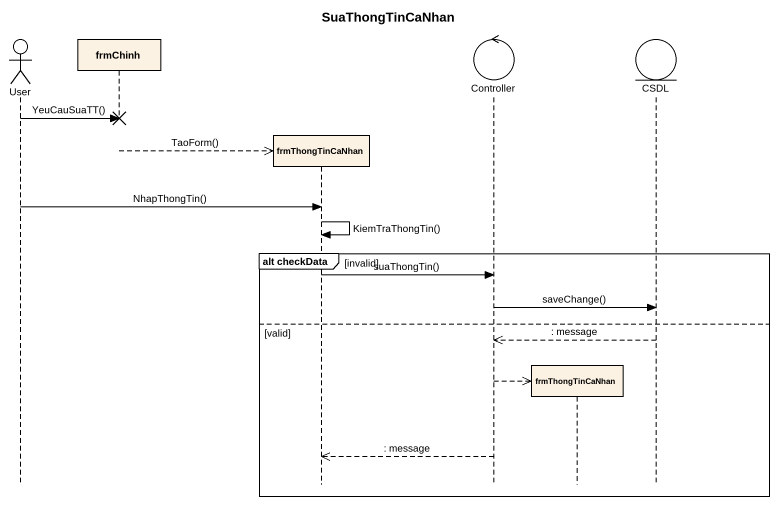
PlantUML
@startuml
title SuaThongTinCaNhan
hide footbox
actor User
participant frmChinh
participant frmThongTinCaNhan
control Controller
participant "frmThongTinCaNhan" as frmThongTinCaNhan_2
entity CSDL

User -> frmChinh !! : YeuCauSuaTT()
frmChinh -->> frmThongTinCaNhan ** : TaoForm()
User -> frmThongTinCaNhan : NhapThongTin()
frmThongTinCaNhan -> frmThongTinCaNhan : KiemTraThongTin()
group alt checkData [invalid]
  frmThongTinCaNhan -> Controller : suaThongTin()
  Controller -> CSDL : saveChange()
else valid
  CSDL -->> Controller : : message
  Controller -->> frmThongTinCaNhan_2 **
  Controller -->> frmThongTinCaNhan : : message
end
@enduml
